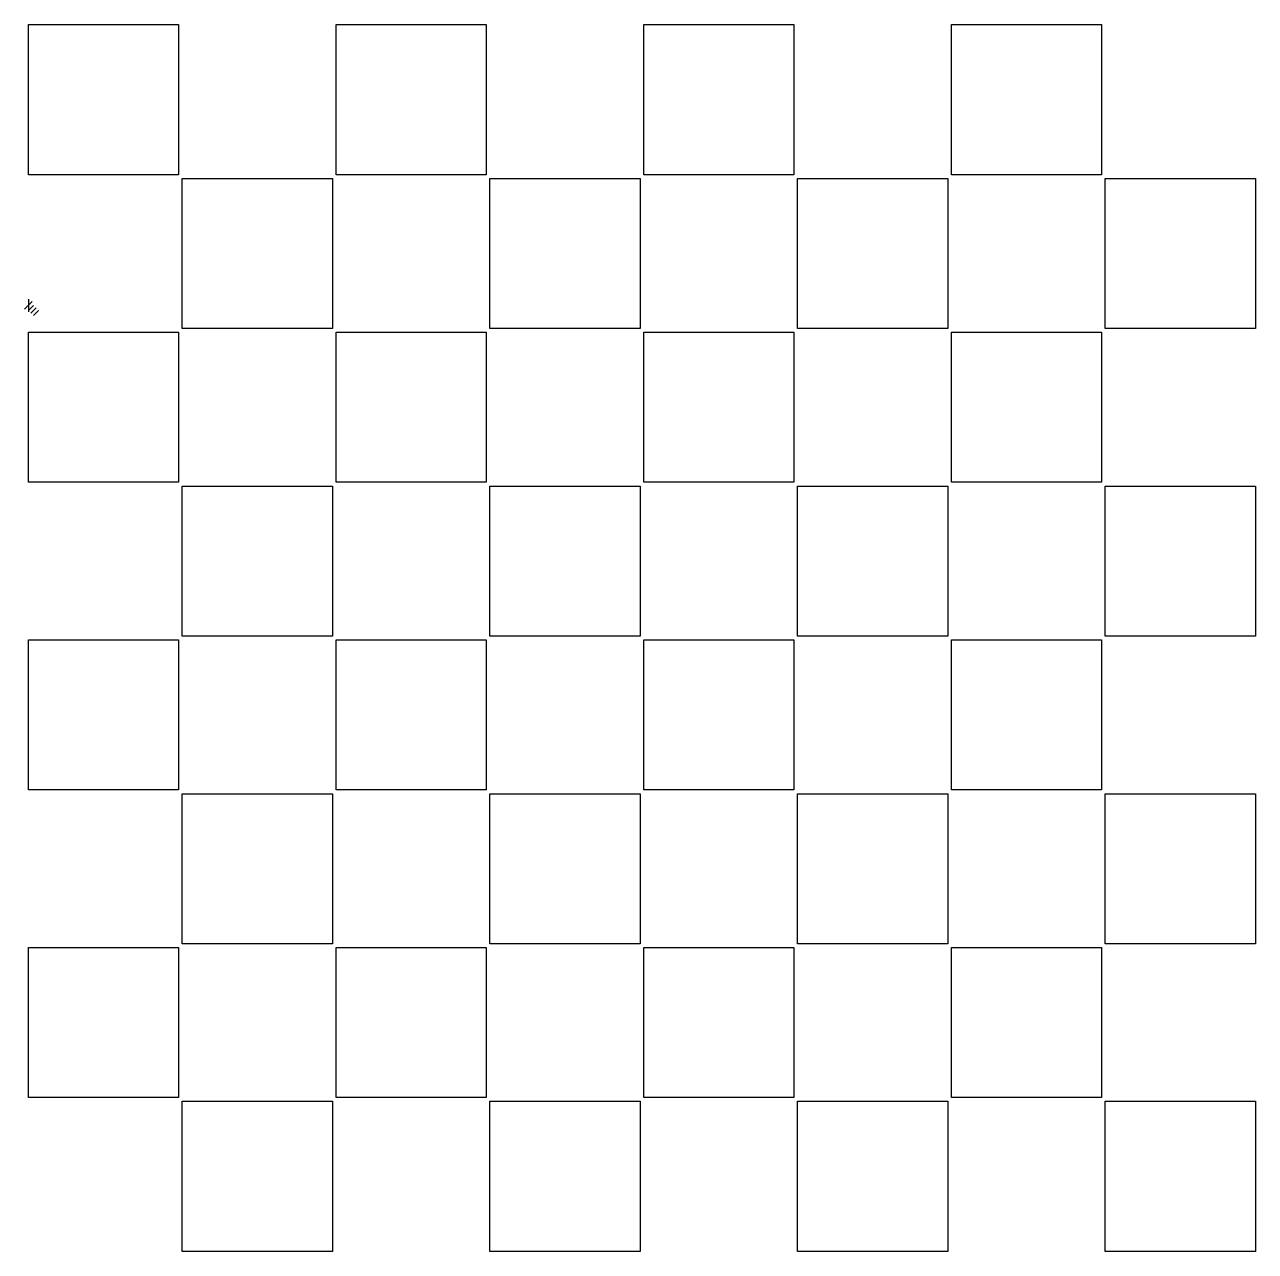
# Model space of a CAD drawing. Extents: x -1 to 256, y 100 to 356.
import ezdxf

# ---------------------------------------------------------------- set-up
doc = ezdxf.new("R2010")
doc.units = 0

msp = doc.modelspace()

# ---------------------------------------------------------------- linework, layer by layer
at = {"layer": 'Layer 1'}
for p, q in [((0.000001, 355.599578), (31.314986, 355.599578)), ((0.000001, 324.284593), (0.000001, 355.599578)), ((0.000001, 355.599578), (31.314986, 355.599578)), ((0.000001, 324.284593), (0.000001, 355.599578)), ((31.314986, 355.599578), (31.314986, 324.284593)), ((31.314986, 355.599578), (31.314986, 324.284593)), ((64.195773, 355.599578), (95.510759, 355.599578)), ((64.195773, 324.284593), (64.195773, 355.599578)), ((95.510759, 355.599578), (95.510759, 324.284593)), ((128.391282, 355.599578), (159.706268, 355.599578)), ((128.391282, 324.284593), (128.391282, 355.599578)), ((159.706268, 355.599578), (159.706268, 324.284593)), ((192.58732, 355.599578), (223.902305, 355.599578)), ((192.58732, 324.284593), (192.58732, 355.599578)), ((223.902305, 355.599578), (223.902305, 324.284593)), ((31.314986, 324.284593), (0.000001, 324.284593)), ((31.314986, 324.284593), (0.000001, 324.284593)), ((95.510759, 324.284593), (64.195773, 324.284593)), ((159.706268, 324.284593), (128.391282, 324.284593)), ((223.902305, 324.284593), (192.58732, 324.284593)), ((32.097887, 323.501692), (63.412872, 323.501692)), ((32.097887, 292.1866), (32.097887, 323.501692)), ((32.097887, 323.501692), (63.412872, 323.501692)), ((32.097887, 292.1866), (32.097887, 323.501692)), ((63.412872, 323.501692), (63.412872, 292.1866)), ((63.412872, 323.501692), (63.412872, 292.1866)), ((96.29366, 323.501692), (127.608645, 323.501692)), ((96.29366, 292.1866), (96.29366, 323.501692)), ((127.608645, 323.501692), (127.608645, 292.1866)), ((160.489169, 323.501692), (191.804154, 323.501692)), ((160.489169, 292.1866), (160.489169, 323.501692)), ((191.804154, 323.501692), (191.804154, 292.1866)), ((224.685207, 323.501692), (256.000192, 323.501692)), ((224.685207, 292.1866), (224.685207, 323.501692)), ((256.000192, 323.501692), (256.000192, 292.1866)), ((0, 298.322915), (0, 295.677085)), ((0.793749, 297.793749), (-0.793749, 296.206251)), ((1.058332, 297), (0, 295.941668)), ((1.587498, 296.470834), (0.529166, 295.412502)), ((2.116664, 295.941668), (1.058332, 294.883336)), ((0.000001, 291.404572), (31.314986, 291.404572)), ((0.000001, 260.089613), (0.000001, 291.404572)), ((31.314986, 291.404572), (31.314986, 260.089613)), ((63.412872, 292.1866), (32.097887, 292.1866)), ((63.412872, 292.1866), (32.097887, 292.1866)), ((64.195773, 291.404572), (95.510759, 291.404572)), ((64.195773, 260.089613), (64.195773, 291.404572)), ((95.510759, 291.404572), (95.510759, 260.089613)), ((127.608645, 292.1866), (96.29366, 292.1866)), ((128.391282, 291.404572), (159.706268, 291.404572)), ((128.391282, 260.089613), (128.391282, 291.404572)), ((159.706268, 291.404572), (159.706268, 260.089613)), ((191.804154, 292.1866), (160.489169, 292.1866)), ((192.58732, 291.404572), (223.902305, 291.404572)), ((192.58732, 260.089613), (192.58732, 291.404572)), ((223.902305, 291.404572), (223.902305, 260.089613)), ((256.000192, 292.1866), (224.685207, 292.1866)), ((31.314986, 260.089613), (0.000001, 260.089613)), ((95.510759, 260.089613), (64.195773, 260.089613)), ((159.706268, 260.089613), (128.391282, 260.089613)), ((223.902305, 260.089613), (192.58732, 260.089613)), ((32.097887, 259.306712), (63.412872, 259.306712)), ((32.097887, 227.991727), (32.097887, 259.306712)), ((63.412872, 259.306712), (63.412872, 227.991727)), ((96.29366, 259.306712), (127.608645, 259.306712)), ((96.29366, 227.991727), (96.29366, 259.306712)), ((127.608645, 259.306712), (127.608645, 227.991727)), ((160.489169, 259.306712), (191.804154, 259.306712)), ((160.489169, 227.991727), (160.489169, 259.306712)), ((191.804154, 259.306712), (191.804154, 227.991727)), ((224.685207, 259.306712), (256.000192, 259.306712)), ((224.685207, 227.991727), (224.685207, 259.306712)), ((256.000192, 259.306712), (256.000192, 227.991727)), ((0.000001, 227.208561), (31.314986, 227.208561)), ((0.000001, 195.893575), (0.000001, 227.208561)), ((31.314986, 227.208561), (31.314986, 195.893575)), ((63.412872, 227.991727), (32.097887, 227.991727)), ((64.195773, 227.208561), (95.510759, 227.208561)), ((64.195773, 195.893575), (64.195773, 227.208561)), ((95.510759, 227.208561), (95.510759, 195.893575)), ((127.608645, 227.991727), (96.29366, 227.991727)), ((128.391282, 227.208561), (159.706268, 227.208561)), ((128.391282, 195.893575), (128.391282, 227.208561)), ((159.706268, 227.208561), (159.706268, 195.893575)), ((191.804154, 227.991727), (160.489169, 227.991727)), ((192.58732, 227.208561), (223.902305, 227.208561)), ((192.58732, 195.893575), (192.58732, 227.208561)), ((223.902305, 227.208561), (223.902305, 195.893575)), ((256.000192, 227.991727), (224.685207, 227.991727)), ((31.314986, 195.893575), (0.000001, 195.893575)), ((95.510759, 195.893575), (64.195773, 195.893575)), ((159.706268, 195.893575), (128.391282, 195.893575)), ((223.902305, 195.893575), (192.58732, 195.893575)), ((32.097887, 195.110674), (63.412872, 195.110674)), ((32.097887, 163.795689), (32.097887, 195.110674)), ((63.412872, 195.110674), (63.412872, 163.795689)), ((96.29366, 195.110674), (127.608645, 195.110674)), ((96.29366, 163.795689), (96.29366, 195.110674)), ((127.608645, 195.110674), (127.608645, 163.795689)), ((160.489169, 195.110674), (191.804154, 195.110674)), ((160.489169, 163.795689), (160.489169, 195.110674)), ((191.804154, 195.110674), (191.804154, 163.795689)), ((224.685207, 195.110674), (256.000192, 195.110674)), ((224.685207, 163.795689), (224.685207, 195.110674)), ((256.000192, 195.110674), (256.000192, 163.795689)), ((0.000001, 163.012788), (31.314986, 163.012788)), ((0.000001, 131.697802), (0.000001, 163.012788)), ((31.314986, 163.012788), (31.314986, 131.697802)), ((63.412872, 163.795689), (32.097887, 163.795689)), ((64.195773, 163.012788), (95.510759, 163.012788)), ((64.195773, 131.697802), (64.195773, 163.012788)), ((95.510759, 163.012788), (95.510759, 131.697802)), ((127.608645, 163.795689), (96.29366, 163.795689)), ((128.391282, 163.012788), (159.706268, 163.012788)), ((128.391282, 131.697802), (128.391282, 163.012788)), ((159.706268, 163.012788), (159.706268, 131.697802)), ((191.804154, 163.795689), (160.489169, 163.795689)), ((192.58732, 163.012788), (223.902305, 163.012788)), ((192.58732, 131.697802), (192.58732, 163.012788)), ((223.902305, 163.012788), (223.902305, 131.697802)), ((256.000192, 163.795689), (224.685207, 163.795689)), ((31.314986, 131.697802), (0.000001, 131.697802)), ((95.510759, 131.697802), (64.195773, 131.697802)), ((159.706268, 131.697802), (128.391282, 131.697802)), ((223.902305, 131.697802), (192.58732, 131.697802)), ((32.097887, 130.914901), (63.412872, 130.914901)), ((32.097887, 99.599915), (32.097887, 130.914901)), ((63.412872, 130.914901), (63.412872, 99.599915)), ((96.29366, 130.914901), (127.608645, 130.914901)), ((96.29366, 99.599915), (96.29366, 130.914901)), ((127.608645, 130.914901), (127.608645, 99.599915)), ((160.489169, 130.914901), (191.804154, 130.914901)), ((160.489169, 99.599915), (160.489169, 130.914901)), ((191.804154, 130.914901), (191.804154, 99.599915)), ((224.685207, 130.914901), (256.000192, 130.914901)), ((224.685207, 99.599915), (224.685207, 130.914901)), ((256.000192, 130.914901), (256.000192, 99.599915)), ((63.412872, 99.599915), (32.097887, 99.599915)), ((127.608645, 99.599915), (96.29366, 99.599915)), ((191.804154, 99.599915), (160.489169, 99.599915)), ((256.000192, 99.599915), (224.685207, 99.599915))]:
    msp.add_line(p, q, dxfattribs=at)

doc.saveas('drawing.dxf')
